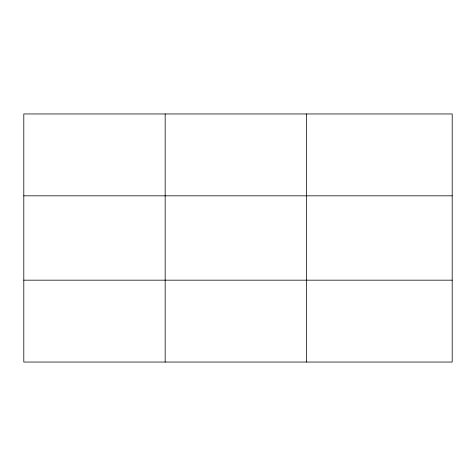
<?xml version="1.0" encoding="UTF-8"?>
<svg xmlns="http://www.w3.org/2000/svg" width="476" height="476" viewBox="0 0 476 476"><rect width="100%" height="100%" fill="white"/><g stroke="black" fill="none" stroke-linecap="round" stroke-linejoin="round"><path stroke-width="0.71" d="M165.172 113.954L165.172 362.046M306.544 113.954L306.544 362.046M452.2 195.826L452.2 113.954L23.8 113.954L23.8 362.046L452.2 362.046L452.2 195.826L23.8 195.826M23.8 280.174L452.2 280.174"/></g></svg>
